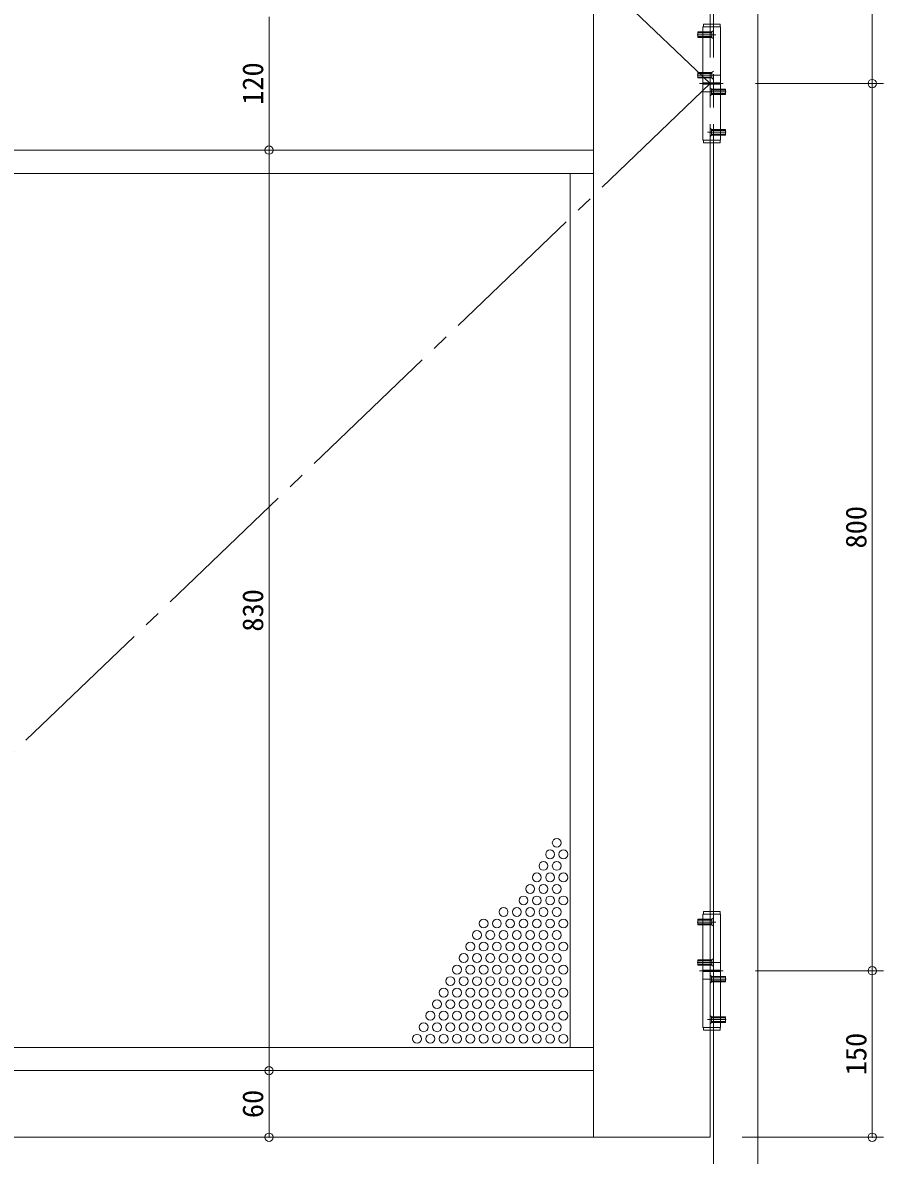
# Model space of a CAD drawing. Units: millimetres at full size; details may follow other scales. Extents: x -600 to 2301, y -735 to 832.
# Drawn here: x -407.3 to -252, y -268.9 to -64.6 of the extents above; entities that cross this region are included whole.
import ezdxf
from ezdxf.enums import TextEntityAlignment as Align

# ---------------------------------------------------------------- set-up
doc = ezdxf.new("R2010")
doc.units = ezdxf.units.MM
doc.header["$LTSCALE"] = 3
doc.header["$PDMODE"] = 32
doc.header["$PDSIZE"] = 1.5
for name, pattern in [('CHAIN2', [12, 9, -1, 1, -1]), ('DASHED1', [1.8, 1.2, -0.6]), ('DASHED2', [3, 2, -1])]:
    doc.linetypes.add(name, pattern=pattern)
doc.layers.add('0-0_アンカー', color=7, linetype='Continuous', lineweight=18)
doc.styles.add('ＭＳ ゴシック', font='')
doc.styles.get('ＭＳ ゴシック').set_extended_font_data('MS Gothic')

msp = doc.modelspace()

# ---------------------------------------------------------------- linework, layer by layer
at = {"layer": '0-0_アンカー'}
for p, q in [((-274.669, 126.404), (-274.669, -361.596)), ((-304.269, 114.404), (-304.269, -265.596)), ((-283.269, 73.704), (-283.269, -64.896)), ((-282.669, 73.704), (-282.669, -64.896)), ((-281.469, -64.896), (-284.469, -64.896)), ((-284.469, -65.396), (-284.469, -64.896)), ((-281.469, -65.396), (-281.469, -64.896)), ((-284.569, -75.596), (-284.569, -65.396)), ((-281.369, -75.496), (-284.569, -75.496)), ((-284.569, -75.696), (-281.369, -75.696)), ((-281.369, -75.596), (-281.369, -85.796)), ((-460.269, -87.596), (-304.269, -87.596)), ((-284.469, -85.796), (-284.469, -86.296)), ((-284.469, -86.296), (-281.469, -86.296)), ((-283.269, -86.296), (-283.269, -265.596)), ((-282.669, -86.296), (-282.669, -361.596)), ((-281.469, -85.796), (-281.469, -86.296)), ((-460.269, -91.796), (-304.269, -91.796)), ((-308.469, -91.796), (-308.469, -249.396)), ((-284.569, -235.596), (-284.569, -225.396)), ((-281.469, -224.896), (-284.469, -224.896)), ((-284.469, -225.396), (-284.469, -224.896)), ((-281.469, -225.396), (-281.469, -224.896)), ((-281.369, -235.496), (-284.569, -235.496)), ((-284.569, -235.696), (-281.369, -235.696)), ((-281.369, -235.596), (-281.369, -245.796)), ((-284.469, -245.796), (-284.469, -246.296)), ((-284.469, -246.296), (-281.469, -246.296)), ((-281.469, -245.796), (-281.469, -246.296)), ((-304.269, -249.396), (-460.869, -249.396)), ((-304.269, -253.596), (-460.869, -253.596)), ((-283.269, -265.596), (-481.269, -265.596))]:
    msp.add_line(p, q, dxfattribs=at)
at = {"layer": '0-0_アンカー', "color": 4, "lineweight": 9}
for p, q in [((-254.004, 84.404), (-254.004, -75.596)), ((-254.004, -72.596), (-254.004, 81.404)), ((-362.812, -87.596), (-362.812, -63.596)), ((-362.812, -66.596), (-362.812, -84.596)), ((-275.087, -75.596), (-252.004, -75.596)), ((-275.087, -75.596), (-252.004, -75.596)), ((-254.004, -75.596), (-254.004, -235.596)), ((-254.004, -232.596), (-254.004, -78.596)), ((-362.812, -253.596), (-362.812, -87.596)), ((-362.812, -90.596), (-362.812, -250.596)), ((-275.087, -235.596), (-252.004, -235.596)), ((-275.087, -235.596), (-252.004, -235.596)), ((-254.004, -235.596), (-254.004, -265.596)), ((-254.004, -262.596), (-254.004, -238.596)), ((-362.812, -265.596), (-362.812, -253.596)), ((-362.812, -256.596), (-362.812, -262.596)), ((-277.469, -265.596), (-252.004, -265.596))]:
    msp.add_line(p, q, dxfattribs=at)
at = {"layer": '0-0_アンカー', "linetype": 'DASHED2'}
for p, q in [((-283.269, -64.896), (-283.269, -86.296)), ((-282.669, -64.896), (-282.669, -86.296)), ((-282.919, -66.296), (-285.469, -66.296)), ((-285.469, -66.296), (-285.469, -67.296)), ((-282.919, -66.471), (-285.469, -66.471)), ((-282.919, -67.121), (-285.469, -67.121)), ((-282.919, -67.296), (-285.469, -67.296)), ((-282.669, -66.046), (-282.919, -66.296)), ((-282.919, -66.296), (-282.919, -67.296)), ((-282.669, -67.546), (-282.919, -67.296)), ((-282.669, -73.346), (-282.919, -73.596)), ((-282.919, -73.596), (-285.469, -73.596)), ((-285.469, -73.596), (-285.469, -74.596)), ((-282.919, -73.771), (-285.469, -73.771)), ((-282.919, -74.421), (-285.469, -74.421)), ((-282.919, -74.596), (-285.469, -74.596)), ((-282.919, -73.596), (-282.919, -74.596)), ((-282.669, -74.846), (-282.919, -74.596)), ((-283.269, -76.346), (-283.019, -76.596)), ((-283.269, -77.846), (-283.019, -77.596)), ((-283.019, -76.596), (-280.469, -76.596)), ((-283.019, -77.596), (-283.019, -76.596)), ((-283.019, -76.771), (-280.469, -76.771)), ((-283.019, -77.421), (-280.469, -77.421)), ((-283.019, -77.596), (-280.469, -77.596)), ((-280.469, -77.596), (-280.469, -76.596)), ((-283.269, -83.646), (-283.019, -83.896)), ((-283.269, -85.146), (-283.019, -84.896)), ((-283.019, -83.896), (-280.469, -83.896)), ((-283.019, -84.896), (-283.019, -83.896)), ((-283.019, -84.071), (-280.469, -84.071)), ((-283.019, -84.721), (-280.469, -84.721)), ((-283.019, -84.896), (-280.469, -84.896)), ((-280.469, -84.896), (-280.469, -83.896)), ((-282.919, -226.296), (-285.469, -226.296)), ((-285.469, -226.296), (-285.469, -227.296)), ((-282.919, -226.471), (-285.469, -226.471)), ((-283.269, -224.896), (-283.269, -246.296)), ((-282.669, -226.046), (-282.919, -226.296)), ((-282.919, -226.296), (-282.919, -227.296)), ((-282.669, -224.896), (-282.669, -246.296)), ((-282.919, -227.121), (-285.469, -227.121)), ((-282.919, -227.296), (-285.469, -227.296)), ((-282.669, -227.546), (-282.919, -227.296)), ((-282.919, -233.596), (-285.469, -233.596)), ((-285.469, -233.596), (-285.469, -234.596)), ((-282.919, -233.771), (-285.469, -233.771)), ((-282.919, -234.421), (-285.469, -234.421)), ((-282.919, -234.596), (-285.469, -234.596)), ((-282.669, -233.346), (-282.919, -233.596)), ((-282.919, -233.596), (-282.919, -234.596)), ((-282.669, -234.846), (-282.919, -234.596)), ((-283.269, -236.346), (-283.019, -236.596)), ((-283.019, -236.596), (-280.469, -236.596)), ((-283.019, -237.596), (-283.019, -236.596)), ((-283.019, -236.771), (-280.469, -236.771)), ((-280.469, -237.596), (-280.469, -236.596)), ((-283.269, -237.846), (-283.019, -237.596)), ((-283.019, -237.421), (-280.469, -237.421)), ((-283.019, -237.596), (-280.469, -237.596)), ((-283.269, -243.646), (-283.019, -243.896)), ((-283.269, -245.146), (-283.019, -244.896)), ((-283.019, -243.896), (-280.469, -243.896)), ((-283.019, -244.896), (-283.019, -243.896)), ((-283.019, -244.071), (-280.469, -244.071)), ((-283.019, -244.721), (-280.469, -244.721)), ((-283.019, -244.896), (-280.469, -244.896)), ((-280.469, -244.896), (-280.469, -243.896))]:
    msp.add_line(p, q, dxfattribs=at)
at = {"layer": '0-0_アンカー', "linetype": 'CHAIN2'}
for p, q in [((-282.202, -66.796), (-285.574, -66.796)), ((-282.202, -74.096), (-285.574, -74.096)), ((-285.142, -75.596), (-280.887, -75.596)), ((-283.735, -77.096), (-280.363, -77.096)), ((-283.735, -84.396), (-280.363, -84.396)), ((-282.202, -226.796), (-285.574, -226.796)), ((-282.202, -234.096), (-285.574, -234.096)), ((-285.142, -235.596), (-280.887, -235.596)), ((-283.735, -237.096), (-280.363, -237.096)), ((-283.735, -244.396), (-280.363, -244.396))]:
    msp.add_line(p, q, dxfattribs=at)
at = {"layer": '0-0_アンカー', "linetype": 'DASHED1'}
for p, q in [((-281.369, -74.096), (-284.569, -74.096)), ((-284.569, -77.096), (-281.369, -77.096)), ((-281.369, -234.096), (-284.569, -234.096)), ((-284.569, -237.096), (-281.369, -237.096))]:
    msp.add_line(p, q, dxfattribs=at)
at = {"layer": '0-0_アンカー', "linetype": 'CHAIN2'}
msp.add_lwpolyline([(-481.869, 114.404), (-283.269, -75.596), (-481.269, -265.596)], dxfattribs=at)
at = {"layer": '0-0_アンカー'}
for points in [[(-281.369, -75.596), (-281.369, -65.396), (-284.569, -65.396)], [(-284.569, -75.596), (-284.569, -85.796), (-281.369, -85.796)], [(-281.369, -235.596), (-281.369, -225.396), (-284.569, -225.396)], [(-284.569, -235.596), (-284.569, -245.796), (-281.369, -245.796)]]:
    msp.add_lwpolyline(points, dxfattribs=at)
for centre in [(-310.913, -212.515), (-312.113, -214.593), (-309.713, -214.593), (-313.313, -216.671), (-310.913, -216.671), (-314.513, -218.75), (-312.113, -218.75), (-309.713, -218.75), (-315.713, -220.829), (-313.313, -220.829), (-310.913, -220.829), (-316.913, -222.907), (-314.513, -222.907), (-312.113, -222.907), (-309.713, -222.907), (-320.513, -224.985), (-318.113, -224.985), (-315.713, -224.985), (-313.313, -224.985), (-310.913, -224.985), (-324.113, -227.064), (-321.713, -227.064), (-319.313, -227.064), (-316.913, -227.064), (-314.513, -227.064), (-312.113, -227.064), (-309.713, -227.064), (-325.313, -229.142), (-322.913, -229.142), (-320.513, -229.142), (-318.113, -229.142), (-315.713, -229.142), (-313.313, -229.142), (-310.913, -229.142), (-326.513, -231.221), (-324.113, -231.221), (-321.713, -231.221), (-319.313, -231.221), (-316.913, -231.221), (-314.513, -231.221), (-312.113, -231.221), (-309.713, -231.221), (-327.713, -233.299), (-325.313, -233.299), (-322.913, -233.299), (-320.513, -233.299), (-318.113, -233.299), (-315.713, -233.299), (-313.313, -233.299), (-310.913, -233.299), (-328.913, -235.378), (-326.513, -235.378), (-324.113, -235.378), (-321.713, -235.378), (-319.313, -235.378), (-316.913, -235.378), (-314.513, -235.378), (-312.113, -235.378), (-309.713, -235.378), (-330.113, -237.456), (-327.713, -237.456), (-325.313, -237.456), (-322.913, -237.456), (-320.513, -237.456), (-318.113, -237.456), (-315.713, -237.456), (-313.313, -237.456), (-310.913, -237.456), (-331.313, -239.534), (-328.913, -239.534), (-326.513, -239.534), (-324.113, -239.534), (-321.713, -239.534), (-319.313, -239.534), (-316.913, -239.534), (-314.513, -239.534), (-312.113, -239.534), (-309.713, -239.534), (-332.513, -241.613), (-330.113, -241.613), (-327.713, -241.613), (-325.313, -241.613), (-322.913, -241.613), (-320.513, -241.613), (-318.113, -241.613), (-315.713, -241.613), (-313.313, -241.613), (-310.913, -241.613), (-333.713, -243.692), (-331.313, -243.692), (-328.913, -243.692), (-326.513, -243.692), (-324.113, -243.692), (-321.713, -243.692), (-319.313, -243.692), (-316.913, -243.692), (-314.513, -243.692), (-312.113, -243.692), (-309.713, -243.692), (-334.913, -245.77), (-332.513, -245.77), (-330.113, -245.77), (-327.713, -245.77), (-325.313, -245.77), (-322.913, -245.77), (-320.513, -245.77), (-318.113, -245.77), (-315.713, -245.77), (-313.313, -245.77), (-310.913, -245.77), (-336.113, -247.848), (-333.713, -247.848), (-331.313, -247.848), (-328.913, -247.848), (-326.513, -247.848), (-324.113, -247.848), (-321.713, -247.848), (-319.313, -247.848), (-316.913, -247.848), (-314.513, -247.848), (-312.113, -247.848), (-309.713, -247.848)]:
    msp.add_circle(centre, 0.8, dxfattribs=at)
at = {"layer": '0-0_アンカー', "color": 4}
for p in [(-254.004, -75.596), (-362.812, -87.596), (-254.004, -235.596), (-362.812, -253.596), (-362.812, -265.596), (-254.004, -265.596)]:
    msp.add_point(p, dxfattribs=at)

# ---------------------------------------------------------------- texts
at = {"layer": '0-0_アンカー', "color": 3, "style": 'ＭＳ ゴシック'}
for s, p in [('120', (-362.74, -79.436)), ('800', (-253.932, -159.436)), ('830', (-362.74, -174.436)), ('150', (-253.932, -254.436)), ('60', (-362.74, -262.156))]:
    msp.add_text(s, height=3.754, rotation=90, dxfattribs=at).set_placement(p, align=Align.BOTTOM_LEFT)

doc.saveas('drawing.dxf')
